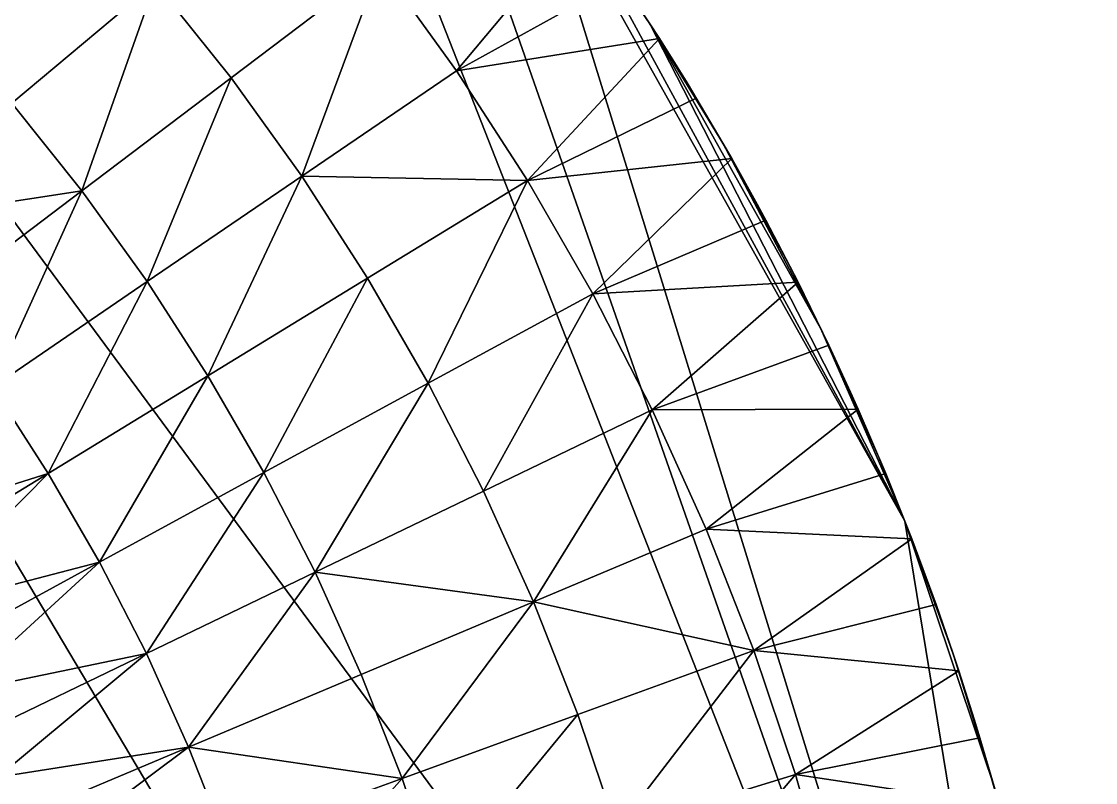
# Model space of a CAD drawing. Header units: millimetres. Extents: x -3750 to 5350, y -3750 to 3750.
# Drawn here: x 2311 to 3745, y 1021 to 2038 of the extents above; entities that cross this region are included whole.
import ezdxf

# ---------------------------------------------------------------- set-up
doc = ezdxf.new("R2010")
doc.units = ezdxf.units.MM
doc.header["$MEASUREMENT"] = 0
doc.layers.add('MESH_3D', color=2, linetype='CONTINUOUS')

msp = doc.modelspace()

# ---------------------------------------------------------------- linework, layer by layer
at = {"layer": 'MESH_3D'}
for points in [[(925.3, 3634, 32500), (-2410.5, 2872.7, 32500), (3378.6, -1627.1, 32500)], [(925.3, 3634, 32500), (3634, -925.3, 32500), (3745.3, -186.9, 32500)], [(925.3, 3634, 32500), (3378.6, -1627.1, 32500), (3634, -925.3, 32500)], [(2618.4, 2684.5, 32500), (925.3, 3634, 32500), (3745.3, -186.9, 32500)], [(3378.6, -1627.1, 32500), (-2410.5, 2872.7, 32500), (-1955.4, -3199.8, 32500)], [(2618.4, 2684.5, 32500), (3745.3, -186.9, 32500), (2811.7, 2481.3, 32500)], [(2811.7, 2481.3, 32500), (3745.3, -186.9, 32500), (2989.2, 2264.3, 32500)], [(2989.2, 2264.3, 32500), (3490.8, 1370, 32500), (3044.8, 2189, 32500)], [(2989.2, 2264.3, 32500), (3745.3, -186.9, 32500), (3490.8, 1370, 32500)], [(3044.8, 2189, 32500), (3490.8, 1370, 32500), (3150.1, 2034.5, 32500)], [(3044.8, 2189, 32500), (3150.1, 2034.5, 32500), (3098.4, 2112.5, 32500)], [(2790, 2113.3, 24800), (3058.1, 2170.3, 25000), (2891.8, 1971.6, 24800)], [(2891.8, 1971.6, 24800), (3058.1, 2170.3, 25000), (3111.4, 2093.2, 25000)], [(2790, 2113.3, 24800), (2590.7, 1962.4, 24600), (2489.6, 2089.1, 24600)], [(2790, 2113.3, 24800), (2685.3, 1830.8, 24600), (2590.7, 1962.4, 24600)], [(2790, 2113.3, 24800), (2891.8, 1971.6, 24800), (2685.3, 1830.8, 24600)], [(3098.4, 2112.5, 32500), (3150.1, 2034.5, 32500), (3111.4, 2093.2, 25000)], [(2489.6, 2089.1, 24600), (2298.1, 1928.4, 24400), (2199.2, 2040.5, 24400)], [(2489.6, 2089.1, 24600), (2391.4, 1811.4, 24400), (2298.1, 1928.4, 24400)], [(2489.6, 2089.1, 24600), (2590.7, 1962.4, 24600), (2391.4, 1811.4, 24400)], [(2891.8, 1971.6, 24800), (3111.4, 2093.2, 25000), (3162.8, 2014.8, 25000)], [(3150.1, 2034.5, 32500), (3162.8, 2014.8, 25000), (3111.4, 2093.2, 25000)], [(3150.1, 2034.5, 32500), (3199.8, 1955.4, 32500), (3162.8, 2014.8, 25000)], [(3150.1, 2034.5, 32500), (3378.6, 1627.1, 32500), (3247.6, 1875, 32500)], [(3150.1, 2034.5, 32500), (3247.6, 1875, 32500), (3199.8, 1955.4, 32500)], [(3150.1, 2034.5, 32500), (3490.8, 1370, 32500), (3378.6, 1627.1, 32500)], [(2891.8, 1971.6, 24800), (3162.8, 2014.8, 25000), (2986.5, 1825, 24800)], [(2986.5, 1825, 24800), (3162.8, 2014.8, 25000), (3212.1, 1935.2, 25000)], [(3199.8, 1955.4, 32500), (3212.1, 1935.2, 25000), (3162.8, 2014.8, 25000)], [(2891.8, 1971.6, 24800), (2986.5, 1825, 24800), (2685.3, 1830.8, 24600)], [(2590.7, 1962.4, 24600), (2478.7, 1690, 24400), (2391.4, 1811.4, 24400)], [(2590.7, 1962.4, 24600), (2685.3, 1830.8, 24600), (2478.7, 1690, 24400)], [(3199.8, 1955.4, 32500), (3247.6, 1875, 32500), (3212.1, 1935.2, 25000)], [(2298.1, 1928.4, 24400), (2391.4, 1811.4, 24400), (2106.6, 1767.7, 24200)], [(2986.5, 1825, 24800), (3212.1, 1935.2, 25000), (3259.5, 1854.3, 25000)], [(3247.6, 1875, 32500), (3259.5, 1854.3, 25000), (3212.1, 1935.2, 25000)], [(3247.6, 1875, 32500), (3293.3, 1793.5, 32500), (3259.5, 1854.3, 25000)], [(3247.6, 1875, 32500), (3378.6, 1627.1, 32500), (3337, 1710.8, 32500)], [(3247.6, 1875, 32500), (3337, 1710.8, 32500), (3293.3, 1793.5, 32500)], [(2986.5, 1825, 24800), (3259.5, 1854.3, 25000), (3073.8, 1673.9, 24800)], [(3073.8, 1673.9, 24800), (3259.5, 1854.3, 25000), (3304.8, 1772.2, 25000)], [(3293.3, 1793.5, 32500), (3304.8, 1772.2, 25000), (3259.5, 1854.3, 25000)], [(2685.3, 1830.8, 24600), (2559.9, 1564.3, 24400), (2478.7, 1690, 24400)], [(2685.3, 1830.8, 24600), (2773.2, 1694.7, 24600), (2559.9, 1564.3, 24400)], [(2986.5, 1825, 24800), (2773.2, 1694.7, 24600), (2685.3, 1830.8, 24600)], [(2986.5, 1825, 24800), (2854.2, 1554.3, 24600), (2773.2, 1694.7, 24600)], [(2986.5, 1825, 24800), (3073.8, 1673.9, 24800), (2854.2, 1554.3, 24600)], [(2391.4, 1811.4, 24400), (2192.1, 1660.5, 24200), (2106.6, 1767.7, 24200)], [(2391.4, 1811.4, 24400), (2272.2, 1549.1, 24200), (2192.1, 1660.5, 24200)], [(2391.4, 1811.4, 24400), (2478.7, 1690, 24400), (2272.2, 1549.1, 24200)], [(3293.3, 1793.5, 32500), (3337, 1710.8, 32500), (3304.8, 1772.2, 25000)], [(3073.8, 1673.9, 24800), (3304.8, 1772.2, 25000), (3348.1, 1689.1, 25000)], [(3337, 1710.8, 32500), (3348.1, 1689.1, 25000), (3304.8, 1772.2, 25000)], [(3337, 1710.8, 32500), (3378.6, 1627.1, 32500), (3348.1, 1689.1, 25000)], [(2773.2, 1694.7, 24600), (2634.7, 1434.8, 24400), (2559.9, 1564.3, 24400)], [(2773.2, 1694.7, 24600), (2854.2, 1554.3, 24600), (2634.7, 1434.8, 24400)], [(2478.7, 1690, 24400), (2346.5, 1433.9, 24200), (2272.2, 1549.1, 24200)], [(2478.7, 1690, 24400), (2559.9, 1564.3, 24400), (2346.5, 1433.9, 24200)], [(3073.8, 1673.9, 24800), (3348.1, 1689.1, 25000), (3153.4, 1518.6, 24800)], [(3153.4, 1518.6, 24800), (3348.1, 1689.1, 25000), (3389.2, 1604.9, 25000)], [(3378.6, 1627.1, 32500), (3389.2, 1604.9, 25000), (3348.1, 1689.1, 25000)], [(3073.8, 1673.9, 24800), (2928.1, 1410.1, 24600), (2854.2, 1554.3, 24600)], [(3073.8, 1673.9, 24800), (3153.4, 1518.6, 24800), (2928.1, 1410.1, 24600)], [(3378.6, 1627.1, 32500), (3418.1, 1542.3, 32500), (3389.2, 1604.9, 25000)], [(3378.6, 1627.1, 32500), (3490.8, 1370, 32500), (3455.5, 1456.6, 32500)], [(3378.6, 1627.1, 32500), (3455.5, 1456.6, 32500), (3418.1, 1542.3, 32500)], [(3153.4, 1518.6, 24800), (3389.2, 1604.9, 25000), (3428.3, 1519.7, 25000)], [(3418.1, 1542.3, 32500), (3428.3, 1519.7, 25000), (3389.2, 1604.9, 25000)], [(2559.9, 1564.3, 24400), (2415.1, 1315.2, 24200), (2346.5, 1433.9, 24200)], [(2559.9, 1564.3, 24400), (2634.7, 1434.8, 24400), (2415.1, 1315.2, 24200)], [(2854.2, 1554.3, 24600), (2702.9, 1301.7, 24400), (2634.7, 1434.8, 24400)], [(2854.2, 1554.3, 24600), (2928.1, 1410.1, 24600), (2702.9, 1301.7, 24400)], [(2272.2, 1549.1, 24200), (2346.5, 1433.9, 24200), (2100.1, 1356.4, 24000)], [(3418.1, 1542.3, 32500), (3455.5, 1456.6, 32500), (3428.3, 1519.7, 25000)], [(3153.4, 1518.6, 24800), (2994.8, 1262.4, 24600), (2928.1, 1410.1, 24600)], [(3153.4, 1518.6, 24800), (3225.2, 1359.5, 24800), (2994.8, 1262.4, 24600)], [(3153.4, 1518.6, 24800), (3428.3, 1519.7, 25000), (3225.2, 1359.5, 24800)], [(3225.2, 1359.5, 24800), (3428.3, 1519.7, 25000), (3465.2, 1433.5, 25000)], [(3455.5, 1456.6, 32500), (3465.2, 1433.5, 25000), (3428.3, 1519.7, 25000)], [(3455.5, 1456.6, 32500), (3490.8, 1370, 32500), (3465.2, 1433.5, 25000)], [(2634.7, 1434.8, 24400), (2477.7, 1193.2, 24200), (2415.1, 1315.2, 24200)], [(2634.7, 1434.8, 24400), (2702.9, 1301.7, 24400), (2477.7, 1193.2, 24200)], [(2346.5, 1433.9, 24200), (2133.2, 1303.6, 24000), (2100.1, 1356.4, 24000)], [(2346.5, 1433.9, 24200), (2165.1, 1250, 24000), (2133.2, 1303.6, 24000)], [(2346.5, 1433.9, 24200), (2415.1, 1315.2, 24200), (2165.1, 1250, 24000)], [(3225.2, 1359.5, 24800), (3465.2, 1433.5, 25000), (3499.9, 1346.5, 25000)], [(3490.8, 1370, 32500), (3499.9, 1346.5, 25000), (3465.2, 1433.5, 25000)], [(2928.1, 1410.1, 24600), (2994.8, 1262.4, 24600), (2702.9, 1301.7, 24400)], [(3490.8, 1370, 32500), (3523.8, 1282.6, 32500), (3499.9, 1346.5, 25000)], [(3490.8, 1370, 32500), (3554.7, 1194.3, 32500), (3523.8, 1282.6, 32500)], [(3490.8, 1370, 32500), (3745.3, -186.9, 32500), (3609.8, 1015.7, 32500)], [(3490.8, 1370, 32500), (3609.8, 1015.7, 32500), (3554.7, 1194.3, 32500)], [(3225.2, 1359.5, 24800), (3288.9, 1197.1, 24800), (2994.8, 1262.4, 24600)], [(3225.2, 1359.5, 24800), (3499.9, 1346.5, 25000), (3288.9, 1197.1, 24800)], [(3288.9, 1197.1, 24800), (3499.9, 1346.5, 25000), (3532.5, 1258.6, 25000)], [(3523.8, 1282.6, 32500), (3532.5, 1258.6, 25000), (3499.9, 1346.5, 25000)], [(2415.1, 1315.2, 24200), (2195.6, 1195.6, 24000), (2165.1, 1250, 24000)], [(2415.1, 1315.2, 24200), (2224.7, 1140.5, 24000), (2195.6, 1195.6, 24000)], [(2415.1, 1315.2, 24200), (2477.7, 1193.2, 24200), (2224.7, 1140.5, 24000)], [(2702.9, 1301.7, 24400), (2534.1, 1068.2, 24200), (2477.7, 1193.2, 24200)], [(2702.9, 1301.7, 24400), (2764.4, 1165.3, 24400), (2534.1, 1068.2, 24200)], [(2994.8, 1262.4, 24600), (2764.4, 1165.3, 24400), (2702.9, 1301.7, 24400)], [(3523.8, 1282.6, 32500), (3554.7, 1194.3, 32500), (3532.5, 1258.6, 25000)], [(2994.8, 1262.4, 24600), (2819.1, 1026.1, 24400), (2764.4, 1165.3, 24400)], [(2994.8, 1262.4, 24600), (3054, 1111.6, 24600), (2819.1, 1026.1, 24400)], [(3288.9, 1197.1, 24800), (3054, 1111.6, 24600), (2994.8, 1262.4, 24600)], [(3288.9, 1197.1, 24800), (3532.5, 1258.6, 25000), (3562.8, 1169.9, 25000)], [(3554.7, 1194.3, 32500), (3562.8, 1169.9, 25000), (3532.5, 1258.6, 25000)], [(2477.7, 1193.2, 24200), (2252.4, 1084.7, 24000), (2224.7, 1140.5, 24000)], [(2477.7, 1193.2, 24200), (2278.8, 1028.2, 24000), (2252.4, 1084.7, 24000)], [(2477.7, 1193.2, 24200), (2534.1, 1068.2, 24200), (2278.8, 1028.2, 24000)], [(3288.9, 1197.1, 24800), (3105.6, 958, 24600), (3054, 1111.6, 24600)], [(3288.9, 1197.1, 24800), (3344.5, 1031.6, 24800), (3105.6, 958, 24600)], [(3288.9, 1197.1, 24800), (3562.8, 1169.9, 25000), (3344.5, 1031.6, 24800)], [(3554.7, 1194.3, 32500), (3583.4, 1105.3, 32500), (3562.8, 1169.9, 25000)], [(3554.7, 1194.3, 32500), (3609.8, 1015.7, 32500), (3583.4, 1105.3, 32500)], [(2764.4, 1165.3, 24400), (2819.1, 1026.1, 24400), (2534.1, 1068.2, 24200)], [(3344.5, 1031.6, 24800), (3562.8, 1169.9, 25000), (3591, 1080.5, 25000)], [(3583.4, 1105.3, 32500), (3591, 1080.5, 25000), (3562.8, 1169.9, 25000)], [(3054, 1111.6, 24600), (2866.7, 884.3, 24400), (2819.1, 1026.1, 24400)], [(3054, 1111.6, 24600), (3105.6, 958, 24600), (2866.7, 884.3, 24400)], [(3583.4, 1105.3, 32500), (3609.8, 1015.7, 32500), (3591, 1080.5, 25000)], [(3344.5, 1031.6, 24800), (3591, 1080.5, 25000), (3616.8, 990.4, 25000)], [(3609.8, 1015.7, 32500), (3616.8, 990.4, 25000), (3591, 1080.5, 25000)], [(2534.1, 1068.2, 24200), (2303.7, 971.1, 24000), (2278.8, 1028.2, 24000)], [(2534.1, 1068.2, 24200), (2327.2, 913.4, 24000), (2303.7, 971.1, 24000)], [(2534.1, 1068.2, 24200), (2584.2, 940.6, 24200), (2327.2, 913.4, 24000)], [(2819.1, 1026.1, 24400), (2584.2, 940.6, 24200), (2534.1, 1068.2, 24200)], [(2819.1, 1026.1, 24400), (2627.8, 810.6, 24200), (2584.2, 940.6, 24200)], [(2819.1, 1026.1, 24400), (2866.7, 884.3, 24400), (2627.8, 810.6, 24200)], [(3344.5, 1031.6, 24800), (3149.5, 802, 24600), (3105.6, 958, 24600)], [(3344.5, 1031.6, 24800), (3391.8, 863.7, 24800), (3149.5, 802, 24600)], [(3344.5, 1031.6, 24800), (3616.8, 990.4, 25000), (3391.8, 863.7, 24800)]]:
    msp.add_3dface(points, dxfattribs=at)

doc.saveas('drawing.dxf')
